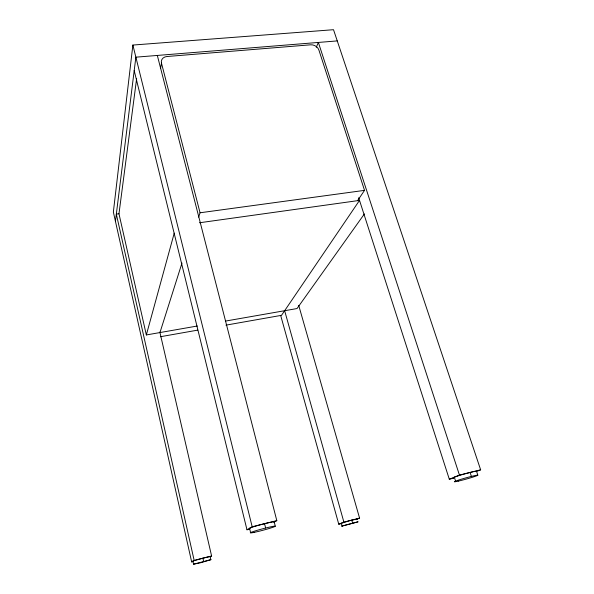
<?xml version="1.0" encoding="UTF-8"?>
<svg xmlns="http://www.w3.org/2000/svg" width="594" height="594" viewBox="0 0 594 594"><rect width="100%" height="100%" fill="white"/><g stroke="black" fill="none" stroke-linecap="round" stroke-linejoin="round"><path stroke-width="0.89" d="M476.032 471.658L480.643 469.824L333.516 29.7L132.87 45.062L113.357 212.013L191.654 561.894L193.369 561.456M115.436 221.295L135.87 57.173L337.266 40.912M197.275 326.024L146.339 334.949L118.971 213.766L136.635 78.571M160.573 68.421L161.479 63.135A7.366 5.94 17.4 0 1 166.996 56.504L310.647 44.81A6.913 5.443 26 0 1 318.874 49.993L364.53 190.362L357.573 200.675M146.339 334.949L174.235 233.16M193.577 564.196L200.913 562.681L210.937 559.637L193.577 564.196L192.894 561.174M159.964 332.558L181.987 263.045M198.663 217.1L200.052 212.778L161.479 63.135M316.283 47.29L318.369 42.434L459.459 475.103L449.309 479.232L358.665 197.75M364.404 213.922L297.03 308.546L225.49 321.079M191.654 561.894L194.164 560.432L211.598 555.977L159.853 332.091M134.199 70.597L246.978 529.781L252.183 526.767L276.811 520.626L157.321 55.435M193.429 561.241A9.036 0.386 -14.8 0 1 200.601 558.806A9.036 0.386 -14.8 0 1 210.172 556.749L211.598 555.977M276.811 520.626L273.856 522.23A12.897 0.809 -14.9 0 0 261.256 524.532A12.897 0.809 -14.9 0 0 249.888 528.638M355.903 519.542L357.298 518.985L349.636 520.671L341.075 523.425M342.099 526.009L341.699 526.202L358.1 521.799L342.099 526.009L341.305 523.18M280.702 315.533L338.766 524.212L343.889 522.126L359.578 518.109L298.708 305.375M356.86 519.193L359.578 518.109M338.766 524.212L341.342 523.552M246.978 529.781L249.562 529.143M449.309 479.232L453.638 478.148M459.459 475.103L480.643 469.824M160.365 336.731L197.713 330.13M225.95 325.141L281.519 315.325L359.519 200.401L199.473 222.765M200.052 212.778L364.53 190.362M118.956 213.766L116.327 214.115L194.164 560.432M476.536 471.25L477.836 475.163M470.092 472.453L471.398 476.403M454.321 477.197L455.591 481.118M351.759 520.114L352.561 522.958M284.556 310.38L343.889 522.126M274.198 521.926L275.289 526.195M264.553 523.685L265.644 528.021M132.87 45.062L252.183 526.767M249.547 528.296L250.609 532.603M210.172 556.749L210.863 559.748M202.91 558.197L203.601 561.241M453.823 477.873A12.14 0.683 -15.7 0 1 464.129 474.049A12.14 0.683 -15.7 0 1 476.291 471.51M458.271 481.14A12.162 0.631 -15.6 0 0 477.583 475.4A12.162 0.631 -15.6 0 0 462.563 478.831A12.162 0.631 -15.6 0 0 458.271 481.14M254.195 532.365A12.912 0.743 -14.9 0 0 274.94 526.484A12.912 0.743 -14.9 0 0 259.303 529.714A12.912 0.743 -14.9 0 0 254.195 532.365"/></g></svg>
